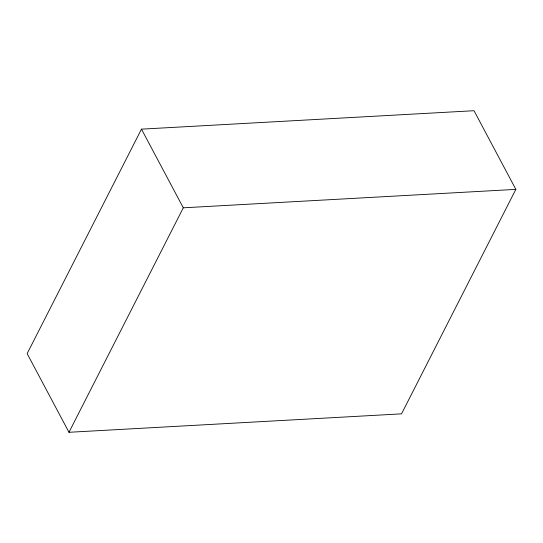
<?xml version="1.0" encoding="UTF-8"?>
<svg xmlns="http://www.w3.org/2000/svg" width="543" height="543" viewBox="0 0 543 543"><rect width="100%" height="100%" fill="white"/><g stroke="black" fill="none" stroke-linecap="round" stroke-linejoin="round"><path stroke-width="0.81" d="M141.472 129.146L27.15 353.622L68.975 432.289L401.528 413.854L515.85 189.378L474.025 110.711L141.472 129.146L183.296 207.813L68.975 432.289M183.296 207.813L515.85 189.378"/></g></svg>
